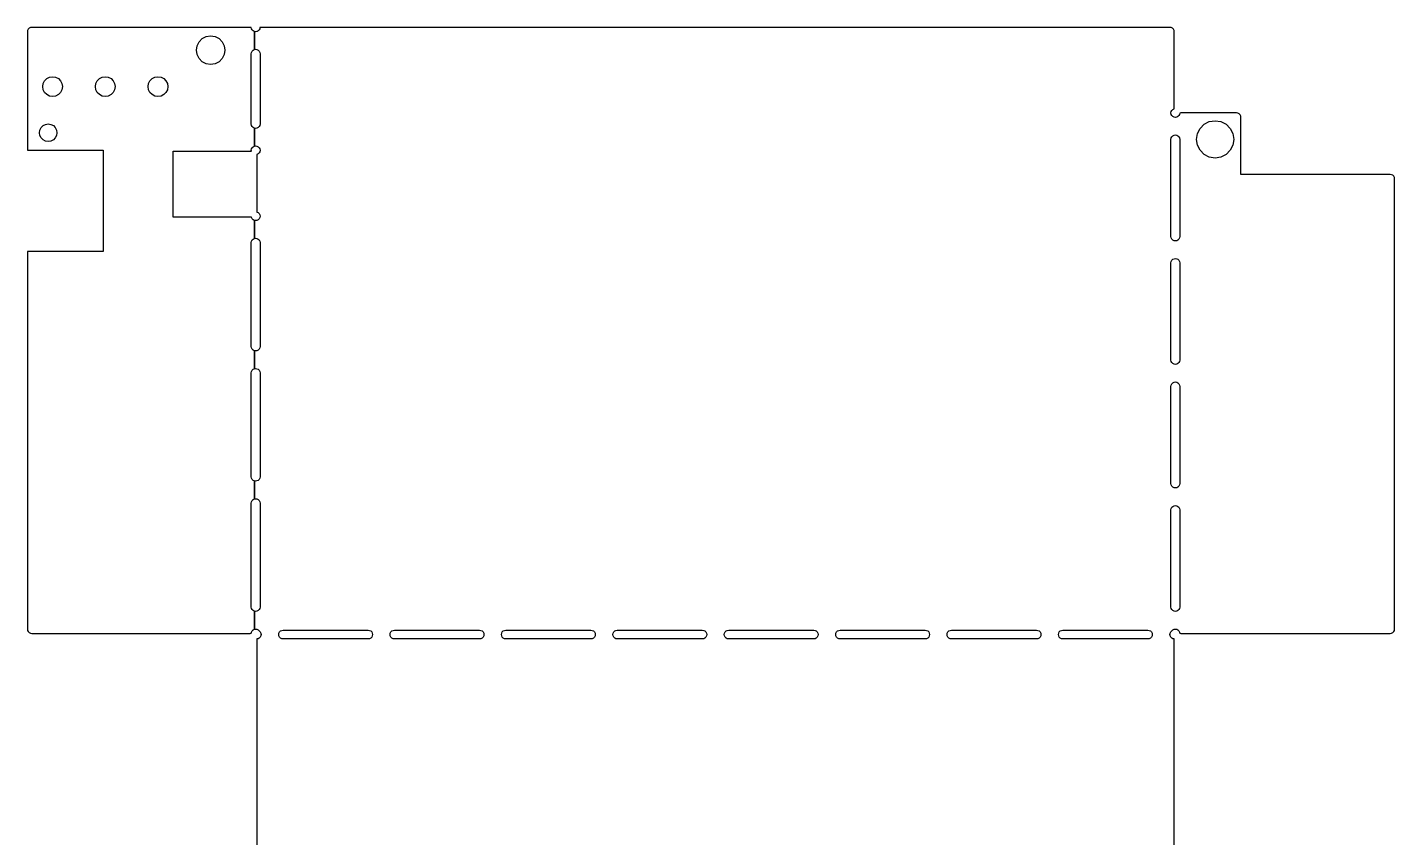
# Model space of a CAD drawing. Header units: metres. Extents: x -26 to 130, y -69 to 115.
# Drawn here: x -26.1 to 129.6, y 23 to 115.2 of the extents above; entities that cross this region are included whole.
import ezdxf

# ---------------------------------------------------------------- set-up
doc = ezdxf.new("R2010")
doc.units = ezdxf.units.M

msp = doc.modelspace()

# ---------------------------------------------------------------- linework, layer by layer
for p, q in [((-25.625, 115.25), (-25.7795, 115.226)), ((-0.749985, 115.25), (-25.625, 115.25)), ((-0.62178, 115.23), (-0.749985, 115.25)), ((0.5, 115.25), (0.37178, 115.23)), ((104, 115.25), (0.5, 115.25)), ((104.155, 115.226), (104, 115.25)), ((-26.1005, 114.905), (-26.125, 114.75)), ((-26.125, 114.75), (-26.125, 101.25)), ((-26.0295, 115.044), (-26.1005, 114.905)), ((-25.9189, 115.155), (-26.0295, 115.044)), ((-25.7795, 115.226), (-25.9189, 115.155)), ((-6.56465, 113.605), (-6.20514, 113.965)), ((-6.20514, 113.965), (-5.75215, 114.195)), ((-5.75215, 114.195), (-5.25, 114.275)), ((-5.25, 114.275), (-4.74783, 114.195)), ((-4.74783, 114.195), (-4.29485, 113.965)), ((-4.29485, 113.965), (-3.93533, 113.605)), ((-0.600525, 115.095), (-0.62178, 115.23)), ((-0.529495, 114.956), (-0.600525, 115.095)), ((-0.418884, 114.845), (-0.529495, 114.956)), ((-0.279495, 114.774), (-0.418884, 114.845)), ((-0.253204, 114.77), (-0.279495, 114.774)), ((-0.25, 114.75), (-0.253204, 114.77)), ((-0.25, 112.73), (-0.25, 114.75)), ((-0.125, 114.75), (-0.249985, 114.77)), ((-0.249985, 114.77), (-0.249985, 112.73)), ((0, 114.77), (-0.125, 114.75)), ((0.003204, 114.77), (0, 114.75)), ((0, 114.75), (0, 114.77)), ((0.029495, 114.774), (0.003204, 114.77)), ((0.168884, 114.845), (0.029495, 114.774)), ((0.279495, 114.956), (0.168884, 114.845)), ((0.350525, 115.095), (0.279495, 114.956)), ((0.37178, 115.23), (0.350525, 115.095)), ((104.294, 115.155), (104.155, 115.226)), ((104.405, 115.044), (104.294, 115.155)), ((104.476, 114.905), (104.405, 115.044)), ((104.5, 114.75), (104.476, 114.905)), ((104.5, 105.98), (104.5, 114.75)), ((-6.875, 112.65), (-6.79546, 113.152)), ((-6.79546, 112.148), (-6.875, 112.65)), ((-6.79546, 113.152), (-6.56465, 113.605)), ((-6.56465, 111.695), (-6.79546, 112.148)), ((-3.93533, 113.605), (-3.70453, 113.152)), ((-3.70453, 112.148), (-3.93533, 111.695)), ((-3.70453, 113.152), (-3.625, 112.65)), ((-3.625, 112.65), (-3.70453, 112.148)), ((-0.625, 112.25), (-0.600525, 112.405)), ((-0.625, 104.25), (-0.625, 112.25)), ((-0.600525, 112.405), (-0.529495, 112.544)), ((-0.529495, 112.544), (-0.418884, 112.655)), ((-0.418884, 112.655), (-0.279495, 112.726)), ((-0.279495, 112.726), (-0.25, 112.73)), ((-0.249985, 112.73), (-0.125, 112.75)), ((-0.125, 112.75), (0.029495, 112.726)), ((0.029495, 112.726), (0.168884, 112.655)), ((0.168884, 112.655), (0.279495, 112.544)), ((0.279495, 112.544), (0.350525, 112.405)), ((0.350525, 112.405), (0.375, 112.25)), ((0.375, 112.25), (0.375, 104.25)), ((-6.20514, 111.335), (-6.56465, 111.695)), ((-5.75215, 111.105), (-6.20514, 111.335)), ((-5.25, 111.025), (-5.75215, 111.105)), ((-4.74783, 111.105), (-5.25, 111.025)), ((-4.29485, 111.335), (-4.74783, 111.105)), ((-3.93533, 111.695), (-4.29485, 111.335)), ((-24.3199, 108.848), (-24.1601, 109.161)), ((-24.1601, 109.161), (-23.9113, 109.41)), ((-23.9113, 109.41), (-23.5976, 109.57)), ((-23.5976, 109.57), (-23.25, 109.625)), ((-23.25, 109.625), (-22.9023, 109.57)), ((-22.9023, 109.57), (-22.5887, 109.41)), ((-22.5887, 109.41), (-22.3398, 109.161)), ((-22.3398, 109.161), (-22.1801, 108.848)), ((-18.3199, 108.848), (-18.1601, 109.161)), ((-18.1601, 109.161), (-17.9113, 109.41)), ((-17.9113, 109.41), (-17.5976, 109.57)), ((-17.5976, 109.57), (-17.25, 109.625)), ((-17.25, 109.625), (-16.9023, 109.57)), ((-16.9023, 109.57), (-16.5887, 109.41)), ((-16.5887, 109.41), (-16.3398, 109.161)), ((-16.3398, 109.161), (-16.1801, 108.848)), ((-12.3199, 108.848), (-12.1601, 109.161)), ((-12.1601, 109.161), (-11.9113, 109.41)), ((-11.9113, 109.41), (-11.5976, 109.57)), ((-11.5976, 109.57), (-11.25, 109.625)), ((-11.25, 109.625), (-10.9023, 109.57)), ((-10.9023, 109.57), (-10.5887, 109.41)), ((-10.5887, 109.41), (-10.3398, 109.161)), ((-10.3398, 109.161), (-10.1801, 108.848)), ((-24.375, 108.5), (-24.3199, 108.848)), ((-24.3199, 108.152), (-24.375, 108.5)), ((-24.1601, 107.839), (-24.3199, 108.152)), ((-23.9113, 107.59), (-24.1601, 107.839)), ((-23.5976, 107.43), (-23.9113, 107.59)), ((-22.5887, 107.59), (-22.9023, 107.43)), ((-22.3398, 107.839), (-22.5887, 107.59)), ((-22.1801, 108.152), (-22.3398, 107.839)), ((-22.1801, 108.848), (-22.125, 108.5)), ((-22.125, 108.5), (-22.1801, 108.152)), ((-18.375, 108.5), (-18.3199, 108.848)), ((-18.3199, 108.152), (-18.375, 108.5)), ((-18.1601, 107.839), (-18.3199, 108.152)), ((-17.9113, 107.59), (-18.1601, 107.839)), ((-17.5976, 107.43), (-17.9113, 107.59)), ((-16.5887, 107.59), (-16.9023, 107.43)), ((-16.3398, 107.839), (-16.5887, 107.59)), ((-16.1801, 108.152), (-16.3398, 107.839)), ((-16.1801, 108.848), (-16.125, 108.5)), ((-16.125, 108.5), (-16.1801, 108.152)), ((-12.375, 108.5), (-12.3199, 108.848)), ((-12.3199, 108.152), (-12.375, 108.5)), ((-12.1601, 107.839), (-12.3199, 108.152)), ((-11.9113, 107.59), (-12.1601, 107.839)), ((-11.5976, 107.43), (-11.9113, 107.59)), ((-10.5887, 107.59), (-10.9023, 107.43)), ((-10.3398, 107.839), (-10.5887, 107.59)), ((-10.1801, 108.152), (-10.3398, 107.839)), ((-10.1801, 108.848), (-10.125, 108.5)), ((-10.125, 108.5), (-10.1801, 108.152)), ((-23.25, 107.375), (-23.5976, 107.43)), ((-22.9023, 107.43), (-23.25, 107.375)), ((-17.25, 107.375), (-17.5976, 107.43)), ((-16.9023, 107.43), (-17.25, 107.375)), ((-11.25, 107.375), (-11.5976, 107.43)), ((-10.9023, 107.43), (-11.25, 107.375)), ((104.22, 105.794), (104.331, 105.905)), ((104.331, 105.905), (104.47, 105.976)), ((104.47, 105.976), (104.5, 105.98)), ((104.125, 105.5), (104.149, 105.655)), ((104.149, 105.345), (104.125, 105.5)), ((104.149, 105.655), (104.22, 105.794)), ((104.22, 105.206), (104.149, 105.345)), ((104.331, 105.095), (104.22, 105.206)), ((104.47, 105.024), (104.331, 105.095)), ((104.625, 105), (104.47, 105.024)), ((104.75, 105.02), (104.625, 105)), ((104.753, 105.02), (104.75, 105)), ((104.75, 105), (104.75, 105.02)), ((104.78, 105.024), (104.753, 105.02)), ((104.919, 105.095), (104.78, 105.024)), ((105.03, 105.206), (104.919, 105.095)), ((105.101, 105.345), (105.03, 105.206)), ((105.122, 105.48), (105.101, 105.345)), ((105.25, 105.5), (105.122, 105.48)), ((111.6, 105.5), (105.25, 105.5)), ((107.901, 104.219), (108.493, 104.521)), ((108.493, 104.521), (109.15, 104.625)), ((109.15, 104.625), (109.807, 104.521)), ((109.807, 104.521), (110.399, 104.219)), ((111.755, 105.476), (111.6, 105.5)), ((111.894, 105.405), (111.755, 105.476)), ((112.005, 105.294), (111.894, 105.405)), ((112.076, 105.155), (112.005, 105.294)), ((112.1, 105), (112.076, 105.155)), ((112.1, 98.5), (112.1, 105)), ((-24.75, 103.25), (-24.701, 103.559)), ((-24.701, 102.941), (-24.75, 103.25)), ((-24.701, 103.559), (-24.559, 103.838)), ((-24.559, 102.662), (-24.701, 102.941)), ((-24.559, 103.838), (-24.3378, 104.059)), ((-24.3378, 104.059), (-24.059, 104.201)), ((-24.059, 104.201), (-23.75, 104.25)), ((-23.75, 104.25), (-23.441, 104.201)), ((-23.441, 104.201), (-23.1622, 104.059)), ((-23.1622, 104.059), (-22.941, 103.838)), ((-22.941, 103.838), (-22.7989, 103.559)), ((-22.7989, 102.941), (-22.941, 102.662)), ((-22.7989, 103.559), (-22.75, 103.25)), ((-22.75, 103.25), (-22.7989, 102.941)), ((-0.600525, 104.095), (-0.625, 104.25)), ((-0.529495, 103.956), (-0.600525, 104.095)), ((-0.418884, 103.845), (-0.529495, 103.956)), ((-0.279495, 103.774), (-0.418884, 103.845)), ((-0.25, 103.77), (-0.279495, 103.774)), ((-0.25, 101.73), (-0.25, 103.77)), ((-0.125, 103.75), (-0.249985, 103.77)), ((-0.249985, 103.77), (-0.249985, 101.73)), ((0.029495, 103.774), (-0.125, 103.75)), ((0.168884, 103.845), (0.029495, 103.774)), ((0.279495, 103.956), (0.168884, 103.845)), ((0.350525, 104.095), (0.279495, 103.956)), ((0.375, 104.25), (0.350525, 104.095)), ((104.149, 102.655), (104.22, 102.794)), ((104.22, 102.794), (104.331, 102.905)), ((104.331, 102.905), (104.47, 102.976)), ((104.47, 102.976), (104.625, 103)), ((104.625, 103), (104.78, 102.976)), ((104.78, 102.976), (104.919, 102.905)), ((104.919, 102.905), (105.03, 102.794)), ((105.03, 102.794), (105.101, 102.655)), ((107.025, 102.5), (107.129, 103.157)), ((107.129, 103.157), (107.431, 103.749)), ((107.431, 103.749), (107.901, 104.219)), ((110.399, 104.219), (110.869, 103.749)), ((110.869, 103.749), (111.171, 103.157)), ((111.171, 103.157), (111.275, 102.5)), ((-26.125, 101.25), (-17.5, 101.25)), ((-24.3378, 102.441), (-24.559, 102.662)), ((-24.059, 102.299), (-24.3378, 102.441)), ((-23.75, 102.25), (-24.059, 102.299)), ((-23.441, 102.299), (-23.75, 102.25)), ((-23.1622, 102.441), (-23.441, 102.299)), ((-22.941, 102.662), (-23.1622, 102.441)), ((-17.5, 101.25), (-17.5, 89.75)), ((-0.625, 101.25), (-0.600525, 101.405)), ((-0.609146, 101.15), (-0.625, 101.25)), ((-0.600525, 101.405), (-0.529495, 101.544)), ((-0.529495, 101.544), (-0.418884, 101.655)), ((-0.418884, 101.655), (-0.279495, 101.726)), ((-0.279495, 101.726), (-0.25, 101.73)), ((-0.249985, 101.73), (-0.125, 101.75)), ((-0.125, 101.75), (0.029495, 101.726)), ((0.029495, 101.726), (0.168884, 101.655)), ((0.168884, 101.655), (0.279495, 101.544)), ((0.279495, 101.544), (0.350525, 101.405)), ((0.350525, 101.405), (0.375, 101.25)), ((0.375, 101.25), (0.350525, 101.095)), ((104.125, 102.5), (104.149, 102.655)), ((104.125, 91.4375), (104.125, 102.5)), ((105.101, 102.655), (105.125, 102.5)), ((105.125, 102.5), (105.125, 91.4375)), ((107.129, 101.843), (107.025, 102.5)), ((107.431, 101.251), (107.129, 101.843)), ((107.901, 100.781), (107.431, 101.251)), ((110.869, 101.251), (110.399, 100.781)), ((111.171, 101.843), (110.869, 101.251)), ((111.275, 102.5), (111.171, 101.843)), ((-9.5, 93.65), (-9.5, 101.15)), ((-9.5, 101.15), (-0.609146, 101.15)), ((0.029495, 100.774), (0, 100.77)), ((0, 100.77), (0, 94.2302)), ((0.168884, 100.845), (0.029495, 100.774)), ((0.279495, 100.956), (0.168884, 100.845)), ((0.350525, 101.095), (0.279495, 100.956)), ((108.493, 100.479), (107.901, 100.781)), ((109.15, 100.375), (108.493, 100.479)), ((109.807, 100.479), (109.15, 100.375)), ((110.399, 100.781), (109.807, 100.479)), ((129.1, 98.5), (112.1, 98.5)), ((129.255, 98.4755), (129.1, 98.5)), ((129.394, 98.4045), (129.255, 98.4755)), ((129.505, 98.2939), (129.394, 98.4045)), ((129.576, 98.1545), (129.505, 98.2939)), ((129.6, 98), (129.576, 98.1545)), ((129.6, 46.75), (129.6, 98)), ((-0.609146, 93.65), (-9.5, 93.65)), ((-0.600525, 93.5955), (-0.609146, 93.65)), ((-0.529495, 93.4561), (-0.600525, 93.5955)), ((-0.418884, 93.3455), (-0.529495, 93.4561)), ((0, 94.2302), (0.029495, 94.2255)), ((0.029495, 94.2255), (0.168884, 94.1545)), ((0.168884, 94.1545), (0.279495, 94.0439)), ((0.279495, 93.4561), (0.168884, 93.3455)), ((0.279495, 94.0439), (0.350525, 93.9045)), ((0.350525, 93.5955), (0.279495, 93.4561)), ((0.350525, 93.9045), (0.375, 93.75)), ((0.375, 93.75), (0.350525, 93.5955)), ((-0.279495, 93.2745), (-0.418884, 93.3455)), ((-0.25, 93.2698), (-0.279495, 93.2745)), ((-0.25, 91.2302), (-0.25, 93.2698)), ((-0.125, 93.25), (-0.249985, 93.2698)), ((-0.249985, 93.2698), (-0.249985, 91.2302)), ((0.029495, 93.2745), (-0.125, 93.25)), ((0.168884, 93.3455), (0.029495, 93.2745)), ((-0.625, 90.75), (-0.600525, 90.9045)), ((-0.625, 78.9167), (-0.625, 90.75)), ((-0.600525, 90.9045), (-0.529495, 91.0439)), ((-0.529495, 91.0439), (-0.418884, 91.1545)), ((-0.418884, 91.1545), (-0.279495, 91.2255)), ((-0.279495, 91.2255), (-0.25, 91.2302)), ((-0.249985, 91.2302), (-0.125, 91.25)), ((-0.125, 91.25), (0.029495, 91.2255)), ((0.029495, 91.2255), (0.168884, 91.1545)), ((0.168884, 91.1545), (0.279495, 91.0439)), ((0.279495, 91.0439), (0.350525, 90.9045)), ((0.350525, 90.9045), (0.375, 90.75)), ((0.375, 90.75), (0.375, 78.9167)), ((104.149, 91.283), (104.125, 91.4375)), ((104.22, 91.1436), (104.149, 91.283)), ((104.331, 91.033), (104.22, 91.1436)), ((104.47, 90.962), (104.331, 91.033)), ((104.625, 90.9375), (104.47, 90.962)), ((104.78, 90.962), (104.625, 90.9375)), ((104.919, 91.033), (104.78, 90.962)), ((105.03, 91.1436), (104.919, 91.033)), ((105.101, 91.283), (105.03, 91.1436)), ((105.125, 91.4375), (105.101, 91.283)), ((-17.5, 89.75), (-26.125, 89.75)), ((-26.125, 89.75), (-26.125, 46.75)), ((104.22, 88.7314), (104.331, 88.842)), ((104.331, 88.842), (104.47, 88.913)), ((104.47, 88.913), (104.625, 88.9375)), ((104.625, 88.9375), (104.78, 88.913)), ((104.78, 88.913), (104.919, 88.842)), ((104.919, 88.842), (105.03, 88.7314)), ((104.125, 88.4375), (104.149, 88.592)), ((104.125, 77.375), (104.125, 88.4375)), ((104.149, 88.592), (104.22, 88.7314)), ((105.03, 88.7314), (105.101, 88.592)), ((105.101, 88.592), (105.125, 88.4375)), ((105.125, 88.4375), (105.125, 77.375)), ((-0.600525, 78.7622), (-0.625, 78.9167)), ((-0.529495, 78.6228), (-0.600525, 78.7622)), ((-0.418884, 78.5122), (-0.529495, 78.6228)), ((-0.279495, 78.4411), (-0.418884, 78.5122)), ((-0.25, 78.4365), (-0.279495, 78.4411)), ((-0.25, 76.3969), (-0.25, 78.4365)), ((-0.125, 78.4167), (-0.249985, 78.4365)), ((-0.249985, 78.4365), (-0.249985, 76.3969)), ((0.029495, 78.4411), (-0.125, 78.4167)), ((0.168884, 78.5121), (0.029495, 78.4411)), ((0.279495, 78.6228), (0.168884, 78.5121)), ((0.350525, 78.7621), (0.279495, 78.6228)), ((0.375, 78.9167), (0.350525, 78.7621)), ((-0.529495, 76.2106), (-0.418884, 76.3212)), ((-0.418884, 76.3212), (-0.279495, 76.3922)), ((-0.279495, 76.3922), (-0.25, 76.3969)), ((-0.249985, 76.3969), (-0.125, 76.4167)), ((-0.125, 76.4167), (0.029495, 76.3922)), ((0.029495, 76.3922), (0.168884, 76.3212)), ((0.168884, 76.3212), (0.279495, 76.2106)), ((104.149, 77.2205), (104.125, 77.375)), ((104.22, 77.0811), (104.149, 77.2205)), ((104.331, 76.9705), (104.22, 77.0811)), ((104.47, 76.8995), (104.331, 76.9705)), ((104.625, 76.875), (104.47, 76.8995)), ((104.78, 76.8995), (104.625, 76.875)), ((104.919, 76.9705), (104.78, 76.8995)), ((105.03, 77.0811), (104.919, 76.9705)), ((105.101, 77.2205), (105.03, 77.0811)), ((105.125, 77.375), (105.101, 77.2205)), ((-0.625, 75.9167), (-0.600525, 76.0712)), ((-0.625, 64.0833), (-0.625, 75.9167)), ((-0.600525, 76.0712), (-0.529495, 76.2106)), ((0.279495, 76.2106), (0.350525, 76.0712)), ((0.350525, 76.0712), (0.375, 75.9167)), ((0.375, 75.9167), (0.375, 64.0833)), ((104.22, 74.6689), (104.331, 74.7795)), ((104.331, 74.7795), (104.47, 74.8505)), ((104.47, 74.8505), (104.625, 74.875)), ((104.625, 74.875), (104.78, 74.8505)), ((104.78, 74.8505), (104.919, 74.7795)), ((104.919, 74.7795), (105.03, 74.6689)), ((104.125, 74.375), (104.149, 74.5295)), ((104.125, 63.3125), (104.125, 74.375)), ((104.149, 74.5295), (104.22, 74.6689)), ((105.03, 74.6689), (105.101, 74.5295)), ((105.101, 74.5295), (105.125, 74.375)), ((105.125, 74.375), (105.125, 63.3125)), ((-0.600525, 63.9288), (-0.625, 64.0833)), ((-0.529495, 63.7894), (-0.600525, 63.9288)), ((0.350525, 63.9288), (0.279495, 63.7894)), ((0.375, 64.0833), (0.350525, 63.9288)), ((-0.418884, 63.6788), (-0.529495, 63.7894)), ((-0.279495, 63.6078), (-0.418884, 63.6788)), ((-0.25, 63.6031), (-0.279495, 63.6078)), ((-0.25, 61.5635), (-0.25, 63.6031)), ((-0.125, 63.5833), (-0.249985, 63.6031)), ((-0.249985, 63.6031), (-0.249985, 61.5635)), ((0.029495, 63.6078), (-0.125, 63.5833)), ((0.168884, 63.6788), (0.029495, 63.6078)), ((0.279495, 63.7894), (0.168884, 63.6788)), ((104.149, 63.158), (104.125, 63.3125)), ((104.22, 63.0186), (104.149, 63.158)), ((104.331, 62.908), (104.22, 63.0186)), ((104.47, 62.837), (104.331, 62.908)), ((104.625, 62.8125), (104.47, 62.837)), ((104.78, 62.837), (104.625, 62.8125)), ((104.919, 62.908), (104.78, 62.837)), ((105.03, 63.0186), (104.919, 62.908)), ((105.101, 63.158), (105.03, 63.0186)), ((105.125, 63.3125), (105.101, 63.158)), ((-0.625, 61.0833), (-0.600525, 61.2378)), ((-0.625, 49.25), (-0.625, 61.0833)), ((-0.600525, 61.2378), (-0.529495, 61.3772)), ((-0.529495, 61.3772), (-0.418884, 61.4878)), ((-0.418884, 61.4878), (-0.279495, 61.5589)), ((-0.279495, 61.5589), (-0.25, 61.5635)), ((-0.249985, 61.5635), (-0.125, 61.5833)), ((-0.125, 61.5833), (0.029495, 61.5589)), ((0.029495, 61.5589), (0.168884, 61.4878)), ((0.168884, 61.4878), (0.279495, 61.3772)), ((0.279495, 61.3772), (0.350525, 61.2378)), ((0.350525, 61.2378), (0.375, 61.0833)), ((0.375, 61.0833), (0.375, 49.25)), ((104.331, 60.717), (104.47, 60.788)), ((104.47, 60.788), (104.625, 60.8125)), ((104.625, 60.8125), (104.78, 60.788)), ((104.78, 60.788), (104.919, 60.717)), ((104.125, 60.3125), (104.149, 60.467)), ((104.125, 49.25), (104.125, 60.3125)), ((104.149, 60.467), (104.22, 60.6064)), ((104.22, 60.6064), (104.331, 60.717)), ((104.919, 60.717), (105.03, 60.6064)), ((105.03, 60.6064), (105.101, 60.467)), ((105.101, 60.467), (105.125, 60.3125)), ((105.125, 60.3125), (105.125, 49.25)), ((-0.600525, 49.0955), (-0.625, 49.25)), ((-0.529495, 48.9561), (-0.600525, 49.0955)), ((-0.418884, 48.8455), (-0.529495, 48.9561)), ((-0.279495, 48.7745), (-0.418884, 48.8455)), ((-0.25, 48.7698), (-0.279495, 48.7745)), ((-0.25, 46.75), (-0.25, 48.7698)), ((-0.125, 48.75), (-0.249985, 48.7698)), ((-0.249985, 48.7698), (-0.249985, 46.7302)), ((0.029495, 48.7745), (-0.125, 48.75)), ((0.168884, 48.8455), (0.029495, 48.7745)), ((0.279495, 48.9561), (0.168884, 48.8455)), ((0.350525, 49.0955), (0.279495, 48.9561)), ((0.375, 49.25), (0.350525, 49.0955)), ((104.149, 49.0955), (104.125, 49.25)), ((104.22, 48.9561), (104.149, 49.0955)), ((104.331, 48.8455), (104.22, 48.9561)), ((104.47, 48.7745), (104.331, 48.8455)), ((104.625, 48.75), (104.47, 48.7745)), ((104.78, 48.7745), (104.625, 48.75)), ((104.919, 48.8455), (104.78, 48.7745)), ((105.03, 48.9561), (104.919, 48.8455)), ((105.101, 49.0955), (105.03, 48.9561)), ((105.125, 49.25), (105.101, 49.0955)), ((-26.125, 46.75), (-26.1005, 46.5955)), ((-0.418884, 46.6545), (-0.279495, 46.7255)), ((-0.279495, 46.7255), (-0.253204, 46.7297)), ((-0.253204, 46.7297), (-0.25, 46.75)), ((-0.249985, 46.7302), (-0.125, 46.75)), ((-0.125, 46.75), (0, 46.7302)), ((0, 46.7302), (0, 46.75)), ((0, 46.75), (0.003204, 46.7297)), ((0.003204, 46.7297), (0.029495, 46.7255)), ((0.029495, 46.7255), (0.168884, 46.6545)), ((104.331, 46.6545), (104.47, 46.7255)), ((104.47, 46.7255), (104.497, 46.7297)), ((104.497, 46.7297), (104.5, 46.75)), ((104.5, 46.75), (104.5, 46.7302)), ((104.5, 46.7302), (104.625, 46.75)), ((104.625, 46.75), (104.75, 46.7302)), ((104.75, 46.7302), (104.75, 46.75)), ((104.75, 46.75), (104.753, 46.7297)), ((104.753, 46.7297), (104.78, 46.7255)), ((104.78, 46.7255), (104.919, 46.6545)), ((129.576, 46.5955), (129.6, 46.75)), ((-26.1005, 46.5955), (-26.0295, 46.4561)), ((-26.0295, 46.4561), (-25.9189, 46.3455)), ((-25.9189, 46.3455), (-25.7795, 46.2745)), ((-25.7795, 46.2745), (-25.625, 46.25)), ((-25.625, 46.25), (-0.75, 46.25)), ((-0.75, 46.25), (-0.62178, 46.2703)), ((-0.62178, 46.2703), (-0.600525, 46.4045)), ((-0.600525, 46.4045), (-0.529495, 46.5439)), ((-0.529495, 46.5439), (-0.418884, 46.6545)), ((0.020294, 45.6282), (0, 45.5)), ((0, 45.5), (0, 0.5)), ((0.154495, 45.6495), (0.020294, 45.6282)), ((0.293884, 45.7205), (0.154495, 45.6495)), ((0.168884, 46.6545), (0.279495, 46.5439)), ((0.279495, 46.5439), (0.284363, 46.5344)), ((0.284363, 46.5344), (0.293884, 46.5295)), ((0.293884, 46.5295), (0.404495, 46.4189)), ((0.404495, 45.8311), (0.293884, 45.7205)), ((0.404495, 46.4189), (0.475525, 46.2795)), ((0.475525, 45.9705), (0.404495, 45.8311)), ((0.475525, 46.2795), (0.479691, 46.2532)), ((0.479691, 45.9968), (0.475525, 45.9705)), ((0.479691, 46.2532), (0.499985, 46.25)), ((0.5, 46), (0.479691, 45.9968)), ((0.499985, 46.25), (0.480194, 46.25)), ((0.480194, 46.25), (0.5, 46.125)), ((0.5, 46.125), (0.480194, 46)), ((0.480194, 46), (0.5, 46)), ((2.5, 46.125), (2.52446, 46.2795)), ((2.52446, 45.9705), (2.5, 46.125)), ((2.52446, 46.2795), (2.59549, 46.4189)), ((2.59549, 45.8311), (2.52446, 45.9705)), ((2.59549, 46.4189), (2.7061, 46.5295)), ((2.7061, 45.7205), (2.59549, 45.8311)), ((2.7061, 46.5295), (2.84549, 46.6005)), ((2.84549, 45.6495), (2.7061, 45.7205)), ((2.84549, 46.6005), (3, 46.625)), ((3, 45.625), (2.84549, 45.6495)), ((3, 46.625), (12.6875, 46.625)), ((12.6875, 45.625), (3, 45.625)), ((12.6875, 46.625), (12.842, 46.6005)), ((12.842, 45.6495), (12.6875, 45.625)), ((12.842, 46.6005), (12.9814, 46.5295)), ((12.9814, 45.7205), (12.842, 45.6495)), ((12.9814, 46.5295), (13.092, 46.4189)), ((13.092, 45.8311), (12.9814, 45.7205)), ((13.092, 46.4189), (13.163, 46.2795)), ((13.163, 45.9705), (13.092, 45.8311)), ((13.163, 46.2795), (13.1875, 46.125)), ((13.1875, 46.125), (13.163, 45.9705)), ((15.1875, 46.125), (15.212, 46.2795)), ((15.212, 45.9705), (15.1875, 46.125)), ((15.212, 46.2795), (15.283, 46.4189)), ((15.283, 45.8311), (15.212, 45.9705)), ((15.283, 46.4189), (15.3936, 46.5295)), ((15.3936, 45.7205), (15.283, 45.8311)), ((15.3936, 46.5295), (15.533, 46.6005)), ((15.533, 45.6495), (15.3936, 45.7205)), ((15.533, 46.6005), (15.6875, 46.625)), ((15.6875, 45.625), (15.533, 45.6495)), ((15.6875, 46.625), (25.375, 46.625)), ((25.375, 45.625), (15.6875, 45.625)), ((25.375, 46.625), (25.5295, 46.6005)), ((25.5295, 45.6495), (25.375, 45.625)), ((25.5295, 46.6005), (25.6689, 46.5295)), ((25.6689, 45.7205), (25.5295, 45.6495)), ((25.6689, 46.5295), (25.7795, 46.4189)), ((25.7795, 45.8311), (25.6689, 45.7205)), ((25.7795, 46.4189), (25.8505, 46.2795)), ((25.8505, 45.9705), (25.7795, 45.8311)), ((25.8505, 46.2795), (25.875, 46.125)), ((25.875, 46.125), (25.8505, 45.9705)), ((27.875, 46.125), (27.8995, 46.2795)), ((27.8995, 45.9705), (27.875, 46.125)), ((27.8995, 46.2795), (27.9705, 46.4189)), ((27.9705, 45.8311), (27.8995, 45.9705)), ((27.9705, 46.4189), (28.0811, 46.5295)), ((28.0811, 45.7205), (27.9705, 45.8311)), ((28.0811, 46.5295), (28.2205, 46.6005)), ((28.2205, 45.6495), (28.0811, 45.7205)), ((28.2205, 46.6005), (28.375, 46.625)), ((28.375, 45.625), (28.2205, 45.6495)), ((28.375, 46.625), (38.0625, 46.625)), ((38.0625, 45.625), (28.375, 45.625)), ((38.0625, 46.625), (38.217, 46.6005)), ((38.217, 45.6495), (38.0625, 45.625)), ((38.217, 46.6005), (38.3564, 46.5295)), ((38.3564, 45.7205), (38.217, 45.6495)), ((38.3564, 46.5295), (38.467, 46.4189)), ((38.467, 45.8311), (38.3564, 45.7205)), ((38.467, 46.4189), (38.538, 46.2795)), ((38.538, 45.9705), (38.467, 45.8311)), ((38.538, 46.2795), (38.5625, 46.125)), ((38.5625, 46.125), (38.538, 45.9705)), ((40.5625, 46.125), (40.587, 46.2795)), ((40.587, 45.9705), (40.5625, 46.125)), ((40.587, 46.2795), (40.658, 46.4189)), ((40.658, 45.8311), (40.587, 45.9705)), ((40.658, 46.4189), (40.7686, 46.5295)), ((40.7686, 45.7205), (40.658, 45.8311)), ((40.7686, 46.5295), (40.908, 46.6005)), ((40.908, 45.6495), (40.7686, 45.7205)), ((40.908, 46.6005), (41.0625, 46.625)), ((41.0625, 45.625), (40.908, 45.6495)), ((41.0625, 46.625), (50.75, 46.625)), ((50.75, 45.625), (41.0625, 45.625)), ((50.75, 46.625), (50.9045, 46.6005)), ((50.9045, 45.6495), (50.75, 45.625)), ((50.9045, 46.6005), (51.0439, 46.5295)), ((51.0439, 45.7205), (50.9045, 45.6495)), ((51.0439, 46.5295), (51.1545, 46.4189)), ((51.1545, 45.8311), (51.0439, 45.7205)), ((51.1545, 46.4189), (51.2255, 46.2795)), ((51.2255, 45.9705), (51.1545, 45.8311)), ((51.2255, 46.2795), (51.25, 46.125)), ((51.25, 46.125), (51.2255, 45.9705)), ((53.25, 46.125), (53.2745, 46.2795)), ((53.2745, 45.9705), (53.25, 46.125)), ((53.2745, 46.2795), (53.3455, 46.4189)), ((53.3455, 45.8311), (53.2745, 45.9705)), ((53.3455, 46.4189), (53.4561, 46.5295)), ((53.4561, 45.7205), (53.3455, 45.8311)), ((53.4561, 46.5295), (53.5955, 46.6005)), ((53.5955, 45.6495), (53.4561, 45.7205)), ((53.5955, 46.6005), (53.75, 46.625)), ((53.75, 45.625), (53.5955, 45.6495)), ((53.75, 46.625), (63.4375, 46.625)), ((63.4375, 45.625), (53.75, 45.625)), ((63.4375, 46.625), (63.592, 46.6005)), ((63.592, 45.6495), (63.4375, 45.625)), ((63.592, 46.6005), (63.7314, 46.5295)), ((63.7314, 45.7205), (63.592, 45.6495)), ((63.7314, 46.5295), (63.842, 46.4189)), ((63.842, 45.8311), (63.7314, 45.7205)), ((63.842, 46.4189), (63.913, 46.2795)), ((63.913, 45.9705), (63.842, 45.8311)), ((63.913, 46.2795), (63.9375, 46.125)), ((63.9375, 46.125), (63.913, 45.9705)), ((65.9375, 46.125), (65.962, 46.2795)), ((65.962, 45.9705), (65.9375, 46.125)), ((65.962, 46.2795), (66.033, 46.4189)), ((66.033, 45.8311), (65.962, 45.9705)), ((66.033, 46.4189), (66.1436, 46.5295)), ((66.1436, 45.7205), (66.033, 45.8311)), ((66.1436, 46.5295), (66.283, 46.6005)), ((66.283, 45.6495), (66.1436, 45.7205)), ((66.283, 46.6005), (66.4375, 46.625)), ((66.4375, 45.625), (66.283, 45.6495)), ((66.4375, 46.625), (76.125, 46.625)), ((76.125, 45.625), (66.4375, 45.625)), ((76.125, 46.625), (76.2795, 46.6005)), ((76.2795, 45.6495), (76.125, 45.625)), ((76.2795, 46.6005), (76.4189, 46.5295)), ((76.4189, 45.7205), (76.2795, 45.6495)), ((76.4189, 46.5295), (76.5295, 46.4189)), ((76.5295, 45.8311), (76.4189, 45.7205)), ((76.5295, 46.4189), (76.6005, 46.2795)), ((76.6005, 45.9705), (76.5295, 45.8311)), ((76.6005, 46.2795), (76.625, 46.125)), ((76.625, 46.125), (76.6005, 45.9705)), ((78.625, 46.125), (78.6495, 46.2795)), ((78.6495, 45.9705), (78.625, 46.125)), ((78.6495, 46.2795), (78.7205, 46.4189)), ((78.7205, 45.8311), (78.6495, 45.9705)), ((78.7205, 46.4189), (78.8311, 46.5295)), ((78.8311, 45.7205), (78.7205, 45.8311)), ((78.8311, 46.5295), (78.9705, 46.6005)), ((78.9705, 45.6495), (78.8311, 45.7205)), ((78.9705, 46.6005), (79.125, 46.625)), ((79.125, 45.625), (78.9705, 45.6495)), ((79.125, 46.625), (88.8125, 46.625)), ((88.8125, 45.625), (79.125, 45.625)), ((88.8125, 46.625), (88.967, 46.6005)), ((88.967, 45.6495), (88.8125, 45.625)), ((88.967, 46.6005), (89.1064, 46.5295)), ((89.1064, 45.7205), (88.967, 45.6495)), ((89.1064, 46.5295), (89.217, 46.4189)), ((89.217, 45.8311), (89.1064, 45.7205)), ((89.217, 46.4189), (89.288, 46.2795)), ((89.288, 45.9705), (89.217, 45.8311)), ((89.288, 46.2795), (89.3125, 46.125)), ((89.3125, 46.125), (89.288, 45.9705)), ((91.3125, 46.125), (91.337, 46.2795)), ((91.337, 45.9705), (91.3125, 46.125)), ((91.337, 46.2795), (91.408, 46.4189)), ((91.408, 45.8311), (91.337, 45.9705)), ((91.408, 46.4189), (91.5186, 46.5295)), ((91.5186, 45.7205), (91.408, 45.8311)), ((91.5186, 46.5295), (91.658, 46.6005)), ((91.658, 45.6495), (91.5186, 45.7205)), ((91.658, 46.6005), (91.8125, 46.625)), ((91.8125, 45.625), (91.658, 45.6495)), ((91.8125, 46.625), (101.5, 46.625)), ((101.5, 45.625), (91.8125, 45.625)), ((101.5, 46.625), (101.655, 46.6005)), ((101.655, 45.6495), (101.5, 45.625)), ((101.655, 46.6005), (101.794, 46.5295)), ((101.794, 45.7205), (101.655, 45.6495)), ((101.794, 46.5295), (101.905, 46.4189)), ((101.905, 45.8311), (101.794, 45.7205)), ((101.905, 46.4189), (101.976, 46.2795)), ((101.976, 45.9705), (101.905, 45.8311)), ((101.976, 46.2795), (102, 46.125)), ((102, 46.125), (101.976, 45.9705)), ((104, 46.25), (104.02, 46.2532)), ((104, 46.125), (104.02, 46.25)), ((104.02, 46.25), (104, 46.25)), ((104.02, 46), (104, 46.125)), ((104.02, 45.9968), (104, 46)), ((104, 46), (104.02, 46)), ((104.02, 46.2532), (104.024, 46.2795)), ((104.024, 45.9705), (104.02, 45.9968)), ((104.024, 46.2795), (104.095, 46.4189)), ((104.095, 45.8311), (104.024, 45.9705)), ((104.095, 46.4189), (104.206, 46.5295)), ((104.206, 45.7205), (104.095, 45.8311)), ((104.206, 46.5295), (104.216, 46.5344)), ((104.345, 45.6495), (104.206, 45.7205)), ((104.216, 46.5344), (104.22, 46.5439)), ((104.22, 46.5439), (104.331, 46.6545)), ((104.48, 45.6282), (104.345, 45.6495)), ((104.5, 45.5), (104.48, 45.6282)), ((104.5, 0.5), (104.5, 45.5)), ((104.919, 46.6545), (105.03, 46.5439)), ((105.03, 46.5439), (105.101, 46.4045)), ((105.101, 46.4045), (105.122, 46.2703)), ((105.122, 46.2703), (105.25, 46.25)), ((105.25, 46.25), (129.1, 46.25)), ((129.1, 46.25), (129.255, 46.2745)), ((129.255, 46.2745), (129.394, 46.3455)), ((129.394, 46.3455), (129.505, 46.4561)), ((129.505, 46.4561), (129.576, 46.5955))]:
    msp.add_line(p, q)

doc.saveas('drawing.dxf')
